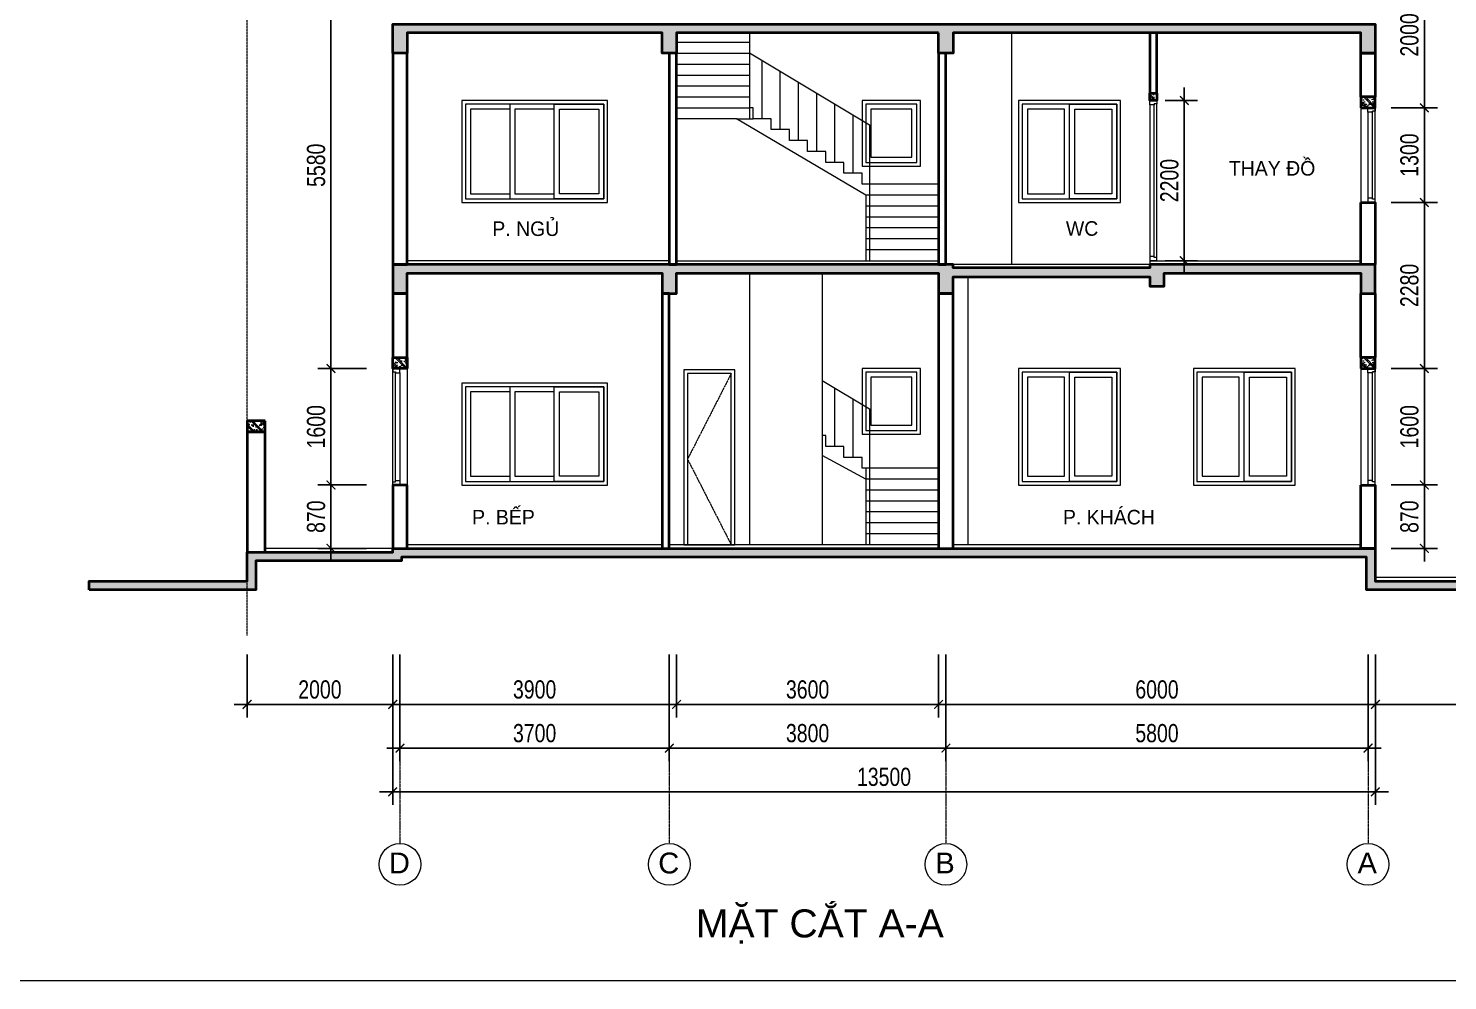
# Model space of a CAD drawing. Header units: millimetres. Extents: x 33748 to 451939, y -263262 to 62681.
# Drawn here: x 401991 to 421489, y -83068 to -69993 of the extents above; entities that cross this region are included whole.
import ezdxf
from ezdxf.enums import TextEntityAlignment as Align

# ---------------------------------------------------------------- set-up
doc = ezdxf.new("R2010")
doc.units = ezdxf.units.MM
doc.header["$PDMODE"] = 98
for name, pattern in [('CENTER', [50.8, 31.75, -6.35, 6.35, -6.35]), ('HIDDEN', [0.375, 0.25, -0.125]), ('HIDDEN2', [0.1875, 0.125, -0.0625])]:
    doc.linetypes.add(name, pattern=pattern)
doc.layers.get('Defpoints').update_dxf_attribs({"color": 202, "lineweight": 13})
for name, color, linetype, lineweight in [('-CENTER', 143, 'CENTER', 13), ('-CONCRETE', 1, 'Continuous', 35), ('-DOOR', 137, 'Continuous', 9), ('-FURNITURE', 46, 'Continuous', 9), ('-HATCH', 8, 'Continuous', 5), ('-KH', 143, 'Continuous', 13), ('-LINE1', 7, 'Continuous', 18), ('-LINE2', 252, 'Continuous', 9), ('-RANH GIOI KHU DAT', 12, 'CENTER', 18), ('-TEXT', 7, 'Continuous', 15), ('-WALL', 4, 'Continuous', 35)]:
    doc.layers.add(name, color=color, linetype=linetype, lineweight=lineweight)
doc.layers.add('12. NET DIM', color=9, linetype='Continuous')
doc.layers.add('TEXT25', color=2, linetype='Continuous')
doc.styles.add('1', font='arial.ttf')
doc.styles.add('AVANH', font='', dxfattribs={"width": 0.8})
doc.styles.add('kieuchuDim', font='arial.ttf', dxfattribs={"width": 0.75})
doc.styles.add('SVN_AVO_thuong', font='')
doc.styles.get('AVANH').set_extended_font_data('.VnAvantH')
doc.styles.get('SVN_AVO_thuong').set_extended_font_data('SVN-Avo')
doc.dimstyles.new('C_100A3', dxfattribs={"dimscale": 100, "dimtxt": 2.5, "dimasz": 1.2, "dimexe": 1.8, "dimexo": 0, "dimgap": 0.75, "dimtad": 1, "dimdec": 0, "dimzin": 0, "dimdsep": 46, "dimtxsty": 'AVANH', "dimblk": 'ARCHTICK', "dimcen": 0, "dimdle": 1.8, "dimclrd": 256, "dimclre": 256, "dimclrt": 7, "dimadec": 0, "dimazin": 0, "dimtfac": 0.0001, "dimtdec": 0, "dimtix": 1, "dimtmove": 2, "dimatfit": 3, "dimldrblk": 'ARCHTICK', "dimfxl": 1.8, "dimtolj": 1, "dimtzin": 0, "dimarcsym": 0})

# ---------------------------------------------------------------- blocks, each defined once
blk = doc.blocks.new('_ARCHTICK')
at = {"const_width": 0.15}
blk.add_lwpolyline([(-0.5, -0.5), (0.5, 0.5)], dxfattribs=at)
blk = doc.blocks.new('*D623')
at = {"layer": '12. NET DIM', "lineweight": -2, "transparency": 16777216}
for p, q in [((404996, -78591), (404996, -79456)), ((406996, -78591), (406996, -79456)), ((404816, -79276), (407176, -79276))]:
    blk.add_line(p, q, dxfattribs=at)
at = {"layer": 'Defpoints', "color": 0, "transparency": 16777216}
for p in [(404996, -78591), (406996, -78591), (406996, -79276)]:
    blk.add_point(p, dxfattribs=at)
at = {"layer": '12. NET DIM', "lineweight": -2, "transparency": 16777216, "xscale": 120, "yscale": 120, "zscale": 120, "rotation": 180}
blk.add_blockref('_ARCHTICK', (404996, -79276), dxfattribs=at)
at = {"layer": '12. NET DIM', "lineweight": -2, "transparency": 16777216, "xscale": 120, "yscale": 120, "zscale": 120}
blk.add_blockref('_ARCHTICK', (406996, -79276), dxfattribs=at)
at = {"layer": '12. NET DIM', "color": 7, "transparency": 16777216, "insert": (405996, -79072), "char_height": 250, "attachment_point": 5, "style": 'AVANH'}
blk.add_mtext('\\A1;2000', dxfattribs=at)
blk = doc.blocks.new('*D624')
at = {"layer": '12. NET DIM', "lineweight": -2, "transparency": 16777216}
for p, q in [((406996, -78591), (406996, -79456)), ((410896, -78591), (410896, -79456)), ((406816, -79276), (411076, -79276))]:
    blk.add_line(p, q, dxfattribs=at)
at = {"layer": 'Defpoints', "color": 0, "transparency": 16777216}
for p in [(406996, -78591), (410896, -78591), (410896, -79276)]:
    blk.add_point(p, dxfattribs=at)
at = {"layer": '12. NET DIM', "lineweight": -2, "transparency": 16777216, "xscale": 120, "yscale": 120, "zscale": 120, "rotation": 180}
blk.add_blockref('_ARCHTICK', (406996, -79276), dxfattribs=at)
at = {"layer": '12. NET DIM', "lineweight": -2, "transparency": 16777216, "xscale": 120, "yscale": 120, "zscale": 120}
blk.add_blockref('_ARCHTICK', (410896, -79276), dxfattribs=at)
at = {"layer": '12. NET DIM', "color": 7, "transparency": 16777216, "insert": (408946, -79072), "char_height": 250, "attachment_point": 5, "style": 'AVANH'}
blk.add_mtext('\\A1;3900', dxfattribs=at)
blk = doc.blocks.new('*D625')
at = {"layer": '12. NET DIM', "lineweight": -2, "transparency": 16777216}
for p, q in [((410896, -78591), (410896, -79456)), ((414496, -78591), (414496, -79456)), ((410716, -79276), (414676, -79276))]:
    blk.add_line(p, q, dxfattribs=at)
at = {"layer": 'Defpoints', "color": 0, "transparency": 16777216}
for p in [(410896, -78591), (414496, -78591), (414496, -79276)]:
    blk.add_point(p, dxfattribs=at)
at = {"layer": '12. NET DIM', "lineweight": -2, "transparency": 16777216, "xscale": 120, "yscale": 120, "zscale": 120, "rotation": 180}
blk.add_blockref('_ARCHTICK', (410896, -79276), dxfattribs=at)
at = {"layer": '12. NET DIM', "lineweight": -2, "transparency": 16777216, "xscale": 120, "yscale": 120, "zscale": 120}
blk.add_blockref('_ARCHTICK', (414496, -79276), dxfattribs=at)
at = {"layer": '12. NET DIM', "color": 7, "transparency": 16777216, "insert": (412696, -79072), "char_height": 250, "attachment_point": 5, "style": 'AVANH'}
blk.add_mtext('\\A1;3600', dxfattribs=at)
blk = doc.blocks.new('*D626')
at = {"layer": '12. NET DIM', "lineweight": -2, "transparency": 16777216}
for p, q in [((414496, -78591), (414496, -79456)), ((420496, -78591), (420496, -79456)), ((414316, -79276), (420676, -79276))]:
    blk.add_line(p, q, dxfattribs=at)
at = {"layer": 'Defpoints', "color": 0, "transparency": 16777216}
for p in [(414496, -78591), (420496, -78591), (420496, -79276)]:
    blk.add_point(p, dxfattribs=at)
at = {"layer": '12. NET DIM', "lineweight": -2, "transparency": 16777216, "xscale": 120, "yscale": 120, "zscale": 120, "rotation": 180}
blk.add_blockref('_ARCHTICK', (414496, -79276), dxfattribs=at)
at = {"layer": '12. NET DIM', "lineweight": -2, "transparency": 16777216, "xscale": 120, "yscale": 120, "zscale": 120}
blk.add_blockref('_ARCHTICK', (420496, -79276), dxfattribs=at)
at = {"layer": '12. NET DIM', "color": 7, "transparency": 16777216, "insert": (417496, -79072), "char_height": 250, "attachment_point": 5, "style": 'AVANH'}
blk.add_mtext('\\A1;6000', dxfattribs=at)
blk = doc.blocks.new('*D627')
at = {"layer": '12. NET DIM', "lineweight": -2, "transparency": 16777216}
for p, q in [((414596, -78591), (414596, -80056)), ((420396, -78591), (420396, -80056)), ((420576, -79876), (414416, -79876))]:
    blk.add_line(p, q, dxfattribs=at)
at = {"layer": 'Defpoints', "color": 0, "transparency": 16777216}
for p in [(414596, -78591), (420396, -78591), (414596, -79876)]:
    blk.add_point(p, dxfattribs=at)
at = {"layer": '12. NET DIM', "lineweight": -2, "transparency": 16777216, "xscale": 120, "yscale": 120, "zscale": 120, "rotation": 180}
blk.add_blockref('_ARCHTICK', (414596, -79876), dxfattribs=at)
at = {"layer": '12. NET DIM', "lineweight": -2, "transparency": 16777216, "xscale": 120, "yscale": 120, "zscale": 120}
blk.add_blockref('_ARCHTICK', (420396, -79876), dxfattribs=at)
at = {"layer": '12. NET DIM', "color": 7, "transparency": 16777216, "insert": (417496, -79672), "char_height": 250, "attachment_point": 5, "style": 'AVANH'}
blk.add_mtext('\\A1;5800', dxfattribs=at)
blk = doc.blocks.new('*D628')
at = {"layer": '12. NET DIM', "lineweight": -2, "transparency": 16777216}
for p, q in [((410796, -78591), (410796, -80056)), ((414596, -78591), (414596, -80056)), ((414776, -79876), (410616, -79876))]:
    blk.add_line(p, q, dxfattribs=at)
at = {"layer": 'Defpoints', "color": 0, "transparency": 16777216}
for p in [(410796, -78591), (414596, -78591), (410796, -79876)]:
    blk.add_point(p, dxfattribs=at)
at = {"layer": '12. NET DIM', "lineweight": -2, "transparency": 16777216, "xscale": 120, "yscale": 120, "zscale": 120, "rotation": 180}
blk.add_blockref('_ARCHTICK', (410796, -79876), dxfattribs=at)
at = {"layer": '12. NET DIM', "lineweight": -2, "transparency": 16777216, "xscale": 120, "yscale": 120, "zscale": 120}
blk.add_blockref('_ARCHTICK', (414596, -79876), dxfattribs=at)
at = {"layer": '12. NET DIM', "color": 7, "transparency": 16777216, "insert": (412696, -79672), "char_height": 250, "attachment_point": 5, "style": 'AVANH'}
blk.add_mtext('\\A1;3800', dxfattribs=at)
blk = doc.blocks.new('*D629')
at = {"layer": '12. NET DIM', "lineweight": -2, "transparency": 16777216}
for p, q in [((407096, -78591), (407096, -80056)), ((410796, -78591), (410796, -80056)), ((410976, -79876), (406916, -79876))]:
    blk.add_line(p, q, dxfattribs=at)
at = {"layer": 'Defpoints', "color": 0, "transparency": 16777216}
for p in [(407096, -78591), (410796, -78591), (407096, -79876)]:
    blk.add_point(p, dxfattribs=at)
at = {"layer": '12. NET DIM', "lineweight": -2, "transparency": 16777216, "xscale": 120, "yscale": 120, "zscale": 120, "rotation": 180}
blk.add_blockref('_ARCHTICK', (407096, -79876), dxfattribs=at)
at = {"layer": '12. NET DIM', "lineweight": -2, "transparency": 16777216, "xscale": 120, "yscale": 120, "zscale": 120}
blk.add_blockref('_ARCHTICK', (410796, -79876), dxfattribs=at)
at = {"layer": '12. NET DIM', "color": 7, "transparency": 16777216, "insert": (408946, -79672), "char_height": 250, "attachment_point": 5, "style": 'AVANH'}
blk.add_mtext('\\A1;3700', dxfattribs=at)
blk = doc.blocks.new('*D630')
at = {"layer": '12. NET DIM', "lineweight": -2, "transparency": 16777216}
for p, q in [((420496, -78591), (420496, -79456)), ((424996, -78591), (424996, -79456)), ((420316, -79276), (425176, -79276))]:
    blk.add_line(p, q, dxfattribs=at)
at = {"layer": 'Defpoints', "color": 0, "transparency": 16777216}
for p in [(420496, -78591), (424996, -78591), (424996, -79276)]:
    blk.add_point(p, dxfattribs=at)
at = {"layer": '12. NET DIM', "lineweight": -2, "transparency": 16777216, "xscale": 120, "yscale": 120, "zscale": 120, "rotation": 180}
blk.add_blockref('_ARCHTICK', (420496, -79276), dxfattribs=at)
at = {"layer": '12. NET DIM', "lineweight": -2, "transparency": 16777216, "xscale": 120, "yscale": 120, "zscale": 120}
blk.add_blockref('_ARCHTICK', (424996, -79276), dxfattribs=at)
at = {"layer": '12. NET DIM', "color": 7, "transparency": 16777216, "insert": (422746, -79072), "char_height": 250, "attachment_point": 5, "style": 'AVANH'}
blk.add_mtext('\\A1;4500', dxfattribs=at)
blk = doc.blocks.new('*D631')
at = {"layer": '12. NET DIM', "lineweight": -2, "transparency": 16777216}
for p, q in [((406996, -78591), (406996, -80656)), ((420496, -78591), (420496, -80656)), ((406816, -80476), (420676, -80476))]:
    blk.add_line(p, q, dxfattribs=at)
at = {"layer": 'Defpoints', "color": 0, "transparency": 16777216}
for p in [(406996, -78591), (420496, -78591), (420496, -80476)]:
    blk.add_point(p, dxfattribs=at)
at = {"layer": '12. NET DIM', "lineweight": -2, "transparency": 16777216, "xscale": 120, "yscale": 120, "zscale": 120, "rotation": 180}
blk.add_blockref('_ARCHTICK', (406996, -80476), dxfattribs=at)
at = {"layer": '12. NET DIM', "lineweight": -2, "transparency": 16777216, "xscale": 120, "yscale": 120, "zscale": 120}
blk.add_blockref('_ARCHTICK', (420496, -80476), dxfattribs=at)
at = {"layer": '12. NET DIM', "color": 7, "transparency": 16777216, "insert": (413746, -80272), "char_height": 250, "attachment_point": 5, "style": 'AVANH'}
blk.add_mtext('\\A1;13500', dxfattribs=at)
blk = doc.blocks.new('*U632')
at = {"ltscale": 200}
for points in [[(0, 100), (0, 0)], [(45, 100), (1555, 100)], [(45, 60), (1555, 60)], [(1540, 0), (60, 0)], [(1600, 100), (1600, 0)]]:
    blk.add_lwpolyline(points, dxfattribs=at)
for points in [[(0, 100), (45, 100), (45, 60), (60, 60), (60, 0), (0, 0)], [(1600, 100), (1555, 100), (1555, 60), (1540, 60), (1540, 0), (1600, 0)]]:
    blk.add_lwpolyline(points, close=True, dxfattribs=at)
blk = doc.blocks.new('*U633')
at = {"ltscale": 200}
for points in [[(0, 100), (0, 0)], [(45, 100), (1255, 100)], [(45, 60), (1255, 60)], [(1240, 0), (60, 0)], [(1300, 100), (1300, 0)]]:
    blk.add_lwpolyline(points, dxfattribs=at)
for points in [[(0, 100), (45, 100), (45, 60), (60, 60), (60, 0), (0, 0)], [(1300, 100), (1255, 100), (1255, 60), (1240, 60), (1240, 0), (1300, 0)]]:
    blk.add_lwpolyline(points, close=True, dxfattribs=at)
blk = doc.blocks.new('*U563')
at = {"ltscale": 200}
for points in [[(0, 100), (0, 0)], [(45, 100), (2155, 100)], [(45, 60), (2155, 60)], [(2140, 0), (60, 0)], [(2200, 100), (2200, 0)]]:
    blk.add_lwpolyline(points, dxfattribs=at)
for points in [[(0, 100), (45, 100), (45, 60), (60, 60), (60, 0), (0, 0)], [(2200, 100), (2155, 100), (2155, 60), (2140, 60), (2140, 0), (2200, 0)]]:
    blk.add_lwpolyline(points, close=True, dxfattribs=at)
blk = doc.blocks.new('*D635')
at = {"layer": '12. NET DIM', "lineweight": -2, "transparency": 16777216}
for p, q in [((406148, -77313), (406148, -76083)), ((406636, -76263), (405968, -76263)), ((406636, -77133), (405968, -77133))]:
    blk.add_line(p, q, dxfattribs=at)
at = {"layer": 'Defpoints', "color": 0, "transparency": 16777216}
for p in [(406148, -76263), (406636, -76263), (406636, -77133)]:
    blk.add_point(p, dxfattribs=at)
at = {"layer": '12. NET DIM', "lineweight": -2, "transparency": 16777216, "xscale": 120, "yscale": 120, "zscale": 120}
for p, rotation in [((406148, -76263), 90), ((406148, -77133), 270)]:
    blk.add_blockref('_ARCHTICK', p, dxfattribs=dict(at, rotation=rotation))
at = {"layer": '12. NET DIM', "color": 7, "transparency": 16777216, "insert": (405944, -76698), "char_height": 250, "attachment_point": 5, "rotation": 90, "style": 'AVANH'}
blk.add_mtext('\\A1;870', dxfattribs=at)
blk = doc.blocks.new('*D636')
at = {"layer": '12. NET DIM', "lineweight": -2, "transparency": 16777216}
for p, q in [((406636, -74663), (405968, -74663)), ((406148, -76443), (406148, -74483)), ((406636, -76263), (405968, -76263))]:
    blk.add_line(p, q, dxfattribs=at)
at = {"layer": 'Defpoints', "color": 0, "transparency": 16777216}
for p in [(406148, -74663), (406636, -74663), (406636, -76263)]:
    blk.add_point(p, dxfattribs=at)
at = {"layer": '12. NET DIM', "lineweight": -2, "transparency": 16777216, "xscale": 120, "yscale": 120, "zscale": 120}
for p, rotation in [((406148, -74663), 90), ((406148, -76263), 270)]:
    blk.add_blockref('_ARCHTICK', p, dxfattribs=dict(at, rotation=rotation))
at = {"layer": '12. NET DIM', "color": 7, "transparency": 16777216, "insert": (405944, -75463), "char_height": 250, "attachment_point": 5, "rotation": 90, "style": 'AVANH'}
blk.add_mtext('\\A1;1600', dxfattribs=at)
blk = doc.blocks.new('*D637')
at = {"layer": '12. NET DIM', "lineweight": -2, "transparency": 16777216}
for p, q in [((406148, -74843), (406148, -68903)), ((406636, -69083), (405968, -69083)), ((406636, -74663), (405968, -74663))]:
    blk.add_line(p, q, dxfattribs=at)
at = {"layer": 'Defpoints', "color": 0, "transparency": 16777216}
for p in [(406148, -69083), (406636, -69083), (406636, -74663)]:
    blk.add_point(p, dxfattribs=at)
at = {"layer": '12. NET DIM', "lineweight": -2, "transparency": 16777216, "xscale": 120, "yscale": 120, "zscale": 120}
for p, rotation in [((406148, -69083), 90), ((406148, -74663), 270)]:
    blk.add_blockref('_ARCHTICK', p, dxfattribs=dict(at, rotation=rotation))
at = {"layer": '12. NET DIM', "color": 7, "transparency": 16777216, "insert": (405944, -71873), "char_height": 250, "attachment_point": 5, "rotation": 90, "style": 'AVANH'}
blk.add_mtext('\\A1;5580', dxfattribs=at)
blk = doc.blocks.new('*D640')
at = {"layer": '12. NET DIM', "lineweight": -2, "transparency": 16777216}
for p, q in [((421169, -77313), (421169, -76083)), ((420712, -76263), (421349, -76263)), ((420713, -77133), (421349, -77133))]:
    blk.add_line(p, q, dxfattribs=at)
at = {"layer": 'Defpoints', "color": 0, "transparency": 16777216}
for p in [(420712, -76263), (421169, -76263), (420713, -77133)]:
    blk.add_point(p, dxfattribs=at)
at = {"layer": '12. NET DIM', "lineweight": -2, "transparency": 16777216, "xscale": 120, "yscale": 120, "zscale": 120}
for p, rotation in [((421169, -76263), 90), ((421169, -77133), 270)]:
    blk.add_blockref('_ARCHTICK', p, dxfattribs=dict(at, rotation=rotation))
at = {"layer": '12. NET DIM', "color": 7, "transparency": 16777216, "insert": (420965, -76698), "char_height": 250, "attachment_point": 5, "rotation": 90, "style": 'AVANH'}
blk.add_mtext('\\A1;870', dxfattribs=at)
blk = doc.blocks.new('*D641')
at = {"layer": '12. NET DIM', "lineweight": -2, "transparency": 16777216}
for p, q in [((420713, -74663), (421349, -74663)), ((421169, -76443), (421169, -74483)), ((420712, -76263), (421349, -76263))]:
    blk.add_line(p, q, dxfattribs=at)
at = {"layer": 'Defpoints', "color": 0, "transparency": 16777216}
for p in [(420713, -74663), (421169, -74663), (420712, -76263)]:
    blk.add_point(p, dxfattribs=at)
at = {"layer": '12. NET DIM', "lineweight": -2, "transparency": 16777216, "xscale": 120, "yscale": 120, "zscale": 120}
for p, rotation in [((421169, -74663), 90), ((421169, -76263), 270)]:
    blk.add_blockref('_ARCHTICK', p, dxfattribs=dict(at, rotation=rotation))
at = {"layer": '12. NET DIM', "color": 7, "transparency": 16777216, "insert": (420965, -75463), "char_height": 250, "attachment_point": 5, "rotation": 90, "style": 'AVANH'}
blk.add_mtext('\\A1;1600', dxfattribs=at)
blk = doc.blocks.new('*D642')
at = {"layer": '12. NET DIM', "lineweight": -2, "transparency": 16777216}
for p, q in [((421169, -74843), (421169, -72203)), ((420713, -72383), (421349, -72383)), ((420713, -74663), (421349, -74663))]:
    blk.add_line(p, q, dxfattribs=at)
at = {"layer": 'Defpoints', "color": 0, "transparency": 16777216}
for p in [(420713, -72383), (421169, -72383), (420713, -74663)]:
    blk.add_point(p, dxfattribs=at)
at = {"layer": '12. NET DIM', "lineweight": -2, "transparency": 16777216, "xscale": 120, "yscale": 120, "zscale": 120}
for p, rotation in [((421169, -72383), 90), ((421169, -74663), 270)]:
    blk.add_blockref('_ARCHTICK', p, dxfattribs=dict(at, rotation=rotation))
at = {"layer": '12. NET DIM', "color": 7, "transparency": 16777216, "insert": (420965, -73523), "char_height": 250, "attachment_point": 5, "rotation": 90, "style": 'AVANH'}
blk.add_mtext('\\A1;2280', dxfattribs=at)
blk = doc.blocks.new('*D643')
at = {"layer": '12. NET DIM', "lineweight": -2, "transparency": 16777216}
for p, q in [((421169, -72563), (421169, -70903)), ((420713, -71083), (421349, -71083)), ((420713, -72383), (421349, -72383))]:
    blk.add_line(p, q, dxfattribs=at)
at = {"layer": 'Defpoints', "color": 0, "transparency": 16777216}
for p in [(420713, -71083), (421169, -71083), (420713, -72383)]:
    blk.add_point(p, dxfattribs=at)
at = {"layer": '12. NET DIM', "lineweight": -2, "transparency": 16777216, "xscale": 120, "yscale": 120, "zscale": 120}
for p, rotation in [((421169, -71083), 90), ((421169, -72383), 270)]:
    blk.add_blockref('_ARCHTICK', p, dxfattribs=dict(at, rotation=rotation))
at = {"layer": '12. NET DIM', "color": 7, "transparency": 16777216, "insert": (420965, -71733), "char_height": 250, "attachment_point": 5, "rotation": 90, "style": 'AVANH'}
blk.add_mtext('\\A1;1300', dxfattribs=at)
blk = doc.blocks.new('*D644')
at = {"layer": '12. NET DIM', "lineweight": -2, "transparency": 16777216}
for p, q in [((421169, -71263), (421169, -68903)), ((420713, -69083), (421349, -69083)), ((420713, -71083), (421349, -71083))]:
    blk.add_line(p, q, dxfattribs=at)
at = {"layer": 'Defpoints', "color": 0, "transparency": 16777216}
for p in [(420713, -69083), (421169, -69083), (420713, -71083)]:
    blk.add_point(p, dxfattribs=at)
at = {"layer": '12. NET DIM', "lineweight": -2, "transparency": 16777216, "xscale": 120, "yscale": 120, "zscale": 120}
for p, rotation in [((421169, -69083), 90), ((421169, -71083), 270)]:
    blk.add_blockref('_ARCHTICK', p, dxfattribs=dict(at, rotation=rotation))
at = {"layer": '12. NET DIM', "color": 7, "transparency": 16777216, "insert": (420965, -70083), "char_height": 250, "attachment_point": 5, "rotation": 90, "style": 'AVANH'}
blk.add_mtext('\\A1;2000', dxfattribs=at)
blk = doc.blocks.new('*D646')
at = {"layer": '12. NET DIM', "lineweight": -2, "transparency": 16777216}
for p, q in [((417871, -73363), (417871, -70803)), ((417610, -70983), (418051, -70983)), ((417610, -73183), (418051, -73183))]:
    blk.add_line(p, q, dxfattribs=at)
at = {"layer": 'Defpoints', "color": 0, "transparency": 16777216}
for p in [(417610, -70983), (417871, -70983), (417610, -73183)]:
    blk.add_point(p, dxfattribs=at)
at = {"layer": '12. NET DIM', "lineweight": -2, "transparency": 16777216, "xscale": 120, "yscale": 120, "zscale": 120}
for p, rotation in [((417871, -70983), 90), ((417871, -73183), 270)]:
    blk.add_blockref('_ARCHTICK', p, dxfattribs=dict(at, rotation=rotation))
at = {"layer": '12. NET DIM', "color": 7, "transparency": 16777216, "insert": (417667, -72083), "char_height": 250, "attachment_point": 5, "rotation": 90, "style": 'AVANH'}
blk.add_mtext('\\A1;2200', dxfattribs=at)

msp = doc.modelspace()

# ---------------------------------------------------------------- hatches: boundary and pattern name
at = {"layer": '-HATCH'}
h = msp.add_hatch(dxfattribs=at)
h.set_pattern_fill('CHAU-02', color=256, scale=20, pattern_type=2)
h.set_pattern_definition([(50, (0, 100), (143.452037, -12.550427), [15, -165]), (355, (0, 100), (-27.750267, 150.438427), [12, -132]), (100.4514, (11.95, 98.95), (115.701876, 137.88791), [12.74804, -140.22842]), (46.1842, (0, 140), (213.44821, -33.1038), [22.5, -247.5]), (96.6356, (17.79, 137.24), (186.93254, 194.82357), [19.12206, -210.3426]), (351.1842, (0, 140), (186.93239, 194.82372), [18, -198]), (21, (20, 130), (119.38141, -80.523778), [15, -165]), (226, (20, 130), (134.376424, -73.10796), [12, -132]), (71.4514, (29.95, 123.29), (168.044526, 64.5061), [12.74804, -140.22842]), (67.5, (0, 100), (-31.1832367, 58.8748924), [0, -130.4, 0, -134, 0, -132.5]), (4.5, (0, 100), (56.670185, 76.020638), [0, -76.4, 0, -127.4, 0, -50.5]), (327.5, (-44.6, 100), (106.764487, -4.5109743), [0, -50, 0, -156, 0, -207]), (317.5, (-64.6, 100), (116.637234, 20.020996), [0, -65, 0, -103.6, 0, -147]), (315, (0, 100), (60.104076, 60.104076), []), (315, (0, 124.5), (60.104076, 60.104076), [])])
h.paths.add_polyline_path([(406595.3, -66983.3), (406595.3, -66883.3), (406395.2, -66883.3), (406395.2, -67103.3), (406995.2, -67103.3), (406995.2, -67383.3), (407195.2, -67383.3), (407195.2, -67103.3), (410695.5, -67103.3), (410695.5, -67383.3), (410895.5, -67383.3), (410895.5, -67103.3), (414495.5, -67103.3), (414495.5, -67383.3), (414695.5, -67383.3), (414695.5, -67103.3), (420295.5, -67103.3), (420295.5, -67383.3), (420495.5, -67383.3), (420495.5, -67103.3), (421095.5, -67103.3), (421095.5, -66883.3), (420895.5, -66883.3), (420895.5, -66983.3)])
h.paths.add_polyline_path([(414495.9, -70053.3), (410895.9, -70053.3), (410895.9, -70333.3), (410695.9, -70333.3), (410695.9, -70053.3), (407195.5, -70053.3), (407195.5, -70333.3), (406995.5, -70333.3), (406995.5, -69933.3), (410895.9, -69933.3), (414495.9, -69933.3), (420495.5, -69933.3), (420495.5, -70333.3), (420295.5, -70333.3), (420295.5, -70053.3), (414695.9, -70053.3), (414695.9, -70333.3), (414495.9, -70333.3)])
h.paths.add_polyline_path([(406995.5, -73233.3), (406995.5, -73633.3), (407195.5, -73633.3), (407195.5, -73353.3), (410695.9, -73353.3), (410695.9, -73633.3), (410895.9, -73633.3), (410895.9, -73353.3), (414495.9, -73353.3), (414495.9, -73633.3), (414695.9, -73633.3), (414695.9, -73403.3), (417395.9, -73403.3), (417395.9, -73533.3), (417595.9, -73533.3), (417595.9, -73353.3), (420295.5, -73353.3), (420295.5, -73633.3), (420495.5, -73633.3), (420495.5, -73233.3), (417395.9, -73233.3), (417395.9, -73283.3), (414695.9, -73283.3), (414695.9, -73233.3)])
h.paths.add_polyline_path([(402826.5, -77703.3), (402826.5, -77583.3), (404995.5, -77583.3), (404995.5, -77183.3), (406995.5, -77183.3), (406995.5, -77133.3), (420495.5, -77133.3), (420495.5, -77583.3), (424995.5, -77583.3), (424995.5, -77733.3), (425871.9, -77733.3), (425871.9, -77853.3), (424875.5, -77853.3), (424875.5, -77703.3), (420375.5, -77703.3), (420375.5, -77253.3), (407115.5, -77253.3), (407115.5, -77303.3), (405115.5, -77303.3), (405115.5, -77703.3)])
h = msp.add_hatch(dxfattribs=at)
h.set_pattern_fill('CHAU-02', color=256, scale=20, pattern_type=2)
h.set_pattern_definition([(50, (-736.86, -105854.35), (143.452037, -12.550427), [15, -165]), (355, (-736.86, -105854.35), (-27.750267, 150.438427), [12, -132]), (100.4514, (-724.9, -105855.4), (115.701876, 137.88791), [12.74804, -140.22842]), (46.1842, (-736.86, -105814.35), (213.44821, -33.1038), [22.5, -247.5]), (96.6356, (-719.07, -105817.1), (186.93254, 194.82357), [19.12206, -210.3426]), (351.1842, (-736.86, -105814.35), (186.93239, 194.82372), [18, -198]), (21, (-716.86, -105824.35), (119.38141, -80.523778), [15, -165]), (226, (-716.86, -105824.35), (134.376424, -73.10796), [12, -132]), (71.4514, (-706.91, -105831.06), (168.044526, 64.5061), [12.74804, -140.22842]), (67.5, (-736.86, -105854.35), (-31.1832367, 58.8748924), [0, -130.4, 0, -134, 0, -132.5]), (4.5, (-736.86, -105854.35), (56.670185, 76.020638), [0, -76.4, 0, -127.4, 0, -50.5]), (327.5, (-781.46, -105854.35), (106.764487, -4.5109743), [0, -50, 0, -156, 0, -207]), (317.5, (-801.46, -105854.35), (116.637234, 20.020996), [0, -65, 0, -103.6, 0, -147]), (315, (-736.86, -105854.35), (60.104076, 60.104076), []), (315, (-736.86, -105829.85), (60.104076, 60.104076), [])])
h.paths.add_polyline_path([(417395.9, -70883.3), (417495.9, -70883.3), (417495.9, -70983.3), (417395.9, -70983.3)])
h = msp.add_hatch(dxfattribs=at)
h.set_pattern_fill('CHAU-02', color=256, scale=20, pattern_type=2)
h.set_pattern_definition([(50, (101158.43, -40135.83), (143.452037, -12.550427), [15, -165]), (355, (101158.43, -40135.83), (-27.75027, 150.43843), [12, -132]), (100.4514, (101170.39, -40136.88), (115.701876, 137.88791), [12.74804, -140.22842]), (46.1842, (101158.43, -40095.83), (213.44821, -33.1038), [22.5, -247.5]), (96.6356, (101176.22, -40098.59), (186.93254, 194.82357), [19.12206, -210.3426]), (351.1842, (101158.43, -40095.83), (186.93239, 194.82372), [18, -198]), (21, (101178.43, -40105.83), (119.38141, -80.52378), [15, -165]), (226, (101178.43, -40105.83), (134.376424, -73.10796), [12, -132]), (71.4514, (101188.38, -40112.54), (168.044526, 64.5061), [12.74804, -140.22842]), (67.5, (101158.43, -40135.83), (-31.183237, 58.874892), [0, -130.4, 0, -134, 0, -132.5]), (4.5, (101158.43, -40135.83), (56.670185, 76.020638), [0, -76.4, 0, -127.4, 0, -50.5]), (327.5, (101113.83, -40135.83), (106.764487, -4.510974), [0, -50, 0, -156, 0, -207]), (317.5, (101093.83, -40135.83), (116.637234, 20.020996), [0, -65, 0, -103.6, 0, -147]), (315, (101158.43, -40135.83), (60.104076, 60.104076), []), (315, (101158.43, -40111.33), (60.104076, 60.104076), [])])
h.paths.add_polyline_path([(420495.5, -70933.3), (420295.5, -70933.3), (420295.5, -71083.3), (420495.5, -71083.3)])
h = msp.add_hatch(dxfattribs=at)
h.set_pattern_fill('CHAU-02', color=256, scale=20, pattern_type=2)
h.set_pattern_definition([(50, (99870.44, -43715.83), (143.452037, -12.550427), [15, -165]), (355, (99870.44, -43715.83), (-27.75027, 150.43843), [12, -132]), (100.4514, (99882.4, -43716.88), (115.701876, 137.88791), [12.74804, -140.22842]), (46.1842, (99870.44, -43675.83), (213.44821, -33.1038), [22.5, -247.5]), (96.6356, (99888.23, -43678.59), (186.93254, 194.82357), [19.12206, -210.3426]), (351.1842, (99870.44, -43675.83), (186.93239, 194.82372), [18, -198]), (21, (99890.44, -43685.83), (119.38141, -80.52378), [15, -165]), (226, (99890.44, -43685.83), (134.376424, -73.10796), [12, -132]), (71.4514, (99900.39, -43692.54), (168.044526, 64.5061), [12.74804, -140.22842]), (67.5, (99870.44, -43715.83), (-31.183237, 58.874892), [0, -130.4, 0, -134, 0, -132.5]), (4.5, (99870.44, -43715.83), (56.670185, 76.020638), [0, -76.4, 0, -127.4, 0, -50.5]), (327.5, (99825.84, -43715.83), (106.764487, -4.510974), [0, -50, 0, -156, 0, -207]), (317.5, (99805.84, -43715.83), (116.637234, 20.020996), [0, -65, 0, -103.6, 0, -147]), (315, (99870.44, -43715.83), (60.104076, 60.104076), []), (315, (99870.44, -43691.33), (60.104076, 60.104076), [])])
h.paths.add_polyline_path([(406995.5, -74513.3), (407195.5, -74513.3), (407195.5, -74663.3), (406995.5, -74663.3)])
h = msp.add_hatch(dxfattribs=at)
h.set_pattern_fill('CHAU-02', color=256, scale=20, pattern_type=2)
h.set_pattern_definition([(50, (101158.43, -43715.83), (143.452037, -12.550427), [15, -165]), (355, (101158.43, -43715.83), (-27.75027, 150.43843), [12, -132]), (100.4514, (101170.39, -43716.88), (115.701876, 137.88791), [12.74804, -140.22842]), (46.1842, (101158.43, -43675.83), (213.44821, -33.1038), [22.5, -247.5]), (96.6356, (101176.22, -43678.59), (186.93254, 194.82357), [19.12206, -210.3426]), (351.1842, (101158.43, -43675.83), (186.93239, 194.82372), [18, -198]), (21, (101178.43, -43685.83), (119.38141, -80.52378), [15, -165]), (226, (101178.43, -43685.83), (134.376424, -73.10796), [12, -132]), (71.4514, (101188.38, -43692.54), (168.044526, 64.5061), [12.74804, -140.22842]), (67.5, (101158.43, -43715.83), (-31.183237, 58.874892), [0, -130.4, 0, -134, 0, -132.5]), (4.5, (101158.43, -43715.83), (56.670185, 76.020638), [0, -76.4, 0, -127.4, 0, -50.5]), (327.5, (101113.83, -43715.83), (106.764487, -4.510974), [0, -50, 0, -156, 0, -207]), (317.5, (101093.83, -43715.83), (116.637234, 20.020996), [0, -65, 0, -103.6, 0, -147]), (315, (101158.43, -43715.83), (60.104076, 60.104076), []), (315, (101158.43, -43691.33), (60.104076, 60.104076), [])])
h.paths.add_polyline_path([(420495.5, -74513.3), (420295.5, -74513.3), (420295.5, -74663.3), (420495.5, -74663.3)])
h = msp.add_hatch(dxfattribs=at)
h.set_pattern_fill('CHAU-02', color=256, scale=20, pattern_type=2)
h.set_pattern_definition([(50, (131998.17, -110307.97), (143.452037, -12.550427), [15, -165]), (355, (131998.17, -110307.97), (-27.75027, 150.43843), [12, -132]), (100.4514, (132010.13, -110309.02), (115.701876, 137.88791), [12.74804, -140.22842]), (46.1842, (131998.17, -110267.97), (213.44821, -33.1038), [22.5, -247.5]), (96.6356, (132015.96, -110270.73), (186.93254, 194.82357), [19.12206, -210.3426]), (351.1842, (131998.17, -110267.97), (186.93239, 194.82372), [18, -198]), (21, (132018.17, -110277.97), (119.38141, -80.52378), [15, -165]), (226, (132018.17, -110277.97), (134.376424, -73.10796), [12, -132]), (71.4514, (132028.12, -110284.68), (168.044526, 64.5061), [12.74804, -140.22842]), (67.5, (131998.175, -110307.97), (-31.183237, 58.874892), [0, -130.4, 0, -134, 0, -132.5]), (4.5, (131998.175, -110307.97), (56.670185, 76.020638), [0, -76.4, 0, -127.4, 0, -50.5]), (327.5, (131953.575, -110307.97), (106.764487, -4.510974), [0, -50, 0, -156, 0, -207]), (317.5, (131933.575, -110307.97), (116.637234, 20.020996), [0, -65, 0, -103.6, 0, -147]), (315, (131998.175, -110307.97), (60.104076, 60.104076), []), (315, (131998.175, -110283.47), (60.104076, 60.104076), [])])
h.paths.add_polyline_path([(404995.5, -75383.3), (405245.5, -75383.3), (405245.5, -75533.3), (404995.5, -75533.3)])

# ---------------------------------------------------------------- linework, layer by layer
at = {"layer": '-CENTER', "ltscale": 0.1}
for p, q in [((407095.5, -79390.2), (407095.5, -81186)), ((410795.9, -79390.8), (410795.9, -81186.6)), ((414595.9, -79390.8), (414595.9, -81186.6)), ((420395.5, -79390.8), (420395.5, -81186.6))]:
    msp.add_line(p, q, dxfattribs=at)
at = {"layer": '-CONCRETE'}
for points in [[(414495.9, -70053.3), (410895.9, -70053.3), (410895.9, -70333.3), (410695.9, -70333.3), (410695.9, -70053.3), (407195.5, -70053.3), (407195.5, -70333.3), (406995.5, -70333.3), (406995.5, -69933.3), (410895.9, -69933.3), (414495.9, -69933.3), (420495.5, -69933.3), (420495.5, -70333.3), (420295.5, -70333.3), (420295.5, -70053.3), (414695.9, -70053.3), (414695.9, -70333.3), (414495.9, -70333.3)], [(417395.9, -70883.3), (417495.9, -70883.3), (417495.9, -70983.3), (417395.9, -70983.3)], [(420295.5, -71083.3), (420495.5, -71083.3), (420495.5, -70933.3), (420295.5, -70933.3)], [(406995.5, -73233.3), (406995.5, -73633.3), (407195.5, -73633.3), (407195.5, -73353.3), (410695.9, -73353.3), (410695.9, -73633.3), (410895.9, -73633.3), (410895.9, -73353.3), (414495.9, -73353.3), (414495.9, -73633.3), (414695.9, -73633.3), (414695.9, -73403.3), (417395.9, -73403.3), (417395.9, -73533.3), (417595.9, -73533.3), (417595.9, -73353.3), (420295.5, -73353.3), (420295.5, -73633.3), (420495.5, -73633.3), (420495.5, -73233.3), (417395.9, -73233.3), (417395.9, -73283.3), (414695.9, -73283.3), (414695.9, -73233.3)], [(407195.5, -74663.3), (406995.5, -74663.3), (406995.5, -74513.3), (407195.5, -74513.3)], [(420295.5, -74663.3), (420495.5, -74663.3), (420495.5, -74513.3), (420295.5, -74513.3)], [(405245.5, -75383.3), (404995.5, -75383.3), (404995.5, -75533.3), (405245.5, -75533.3)], [(402826.5, -77703.3), (402826.5, -77583.3), (404995.5, -77583.3), (404995.5, -77183.3), (406995.5, -77183.3), (406995.5, -77133.3), (420495.5, -77133.3), (420495.5, -77583.3), (424995.5, -77583.3), (424995.5, -77733.3), (425871.9, -77733.3), (425871.9, -77853.3), (424875.5, -77853.3), (424875.5, -77703.3), (420375.5, -77703.3), (420375.5, -77253.3), (407115.5, -77253.3), (407115.5, -77303.3), (405115.5, -77303.3), (405115.5, -77703.3)]]:
    msp.add_lwpolyline(points, close=True, dxfattribs=at)
at = {"layer": '-DOOR', "lineweight": 9}
for points in [[(409945.7, -70983.3), (407945.7, -70983.3), (407945.7, -72383.3), (409945.7, -72383.3)], [(409895.7, -71033.3), (407995.7, -71033.3), (407995.7, -72333.3), (409895.7, -72333.3)], [(409895.7, -72333.3), (409215.7, -72333.3), (409215.7, -71033.3), (409895.7, -71033.3)], [(409825.7, -72263.3), (409285.7, -72263.3), (409285.7, -71103.3), (409825.7, -71103.3)], [(414245.9, -70983.3), (413445.9, -70983.3), (413445.9, -71883.3), (414245.9, -71883.3)], [(414195.9, -71033.3), (413495.9, -71033.3), (413495.9, -71833.3), (414195.9, -71833.3)], [(414125.9, -71103.3), (413565.9, -71103.3), (413565.9, -71763.3), (414125.9, -71763.3)], [(414245.9, -74663.3), (413445.9, -74663.3), (413445.9, -75563.3), (414245.9, -75563.3)], [(409945.7, -74863.3), (407945.7, -74863.3), (407945.7, -76263.3), (409945.7, -76263.3)], [(414195.9, -74713.3), (413495.9, -74713.3), (413495.9, -75513.3), (414195.9, -75513.3)], [(414125.9, -74783.3), (413565.9, -74783.3), (413565.9, -75443.3), (414125.9, -75443.3)], [(409895.7, -74913.3), (407995.7, -74913.3), (407995.7, -76213.3), (409895.7, -76213.3)], [(409895.7, -76213.3), (409215.7, -76213.3), (409215.7, -74913.3), (409895.7, -74913.3)], [(409825.7, -76143.3), (409285.7, -76143.3), (409285.7, -74983.3), (409825.7, -74983.3)]]:
    msp.add_lwpolyline(points, close=True, dxfattribs=at)
for points in [[(408605.7, -71033.3), (407995.7, -71033.3), (407995.7, -72333.3), (408605.7, -72333.3)], [(408605.7, -71103.3), (408065.7, -71103.3), (408065.7, -72263.3), (408605.7, -72263.3)], [(409215.7, -71033.3), (408605.7, -71033.3), (408605.7, -72333.3), (409215.7, -72333.3)], [(409215.7, -71103.3), (408675.7, -71103.3), (408675.7, -72263.3), (409215.7, -72263.3)], [(408605.7, -74913.3), (407995.7, -74913.3), (407995.7, -76213.3), (408605.7, -76213.3)], [(408605.7, -74983.3), (408065.7, -74983.3), (408065.7, -76143.3), (408605.7, -76143.3)], [(409215.7, -74913.3), (408605.7, -74913.3), (408605.7, -76213.3), (409215.7, -76213.3)], [(409215.7, -74983.3), (408675.7, -74983.3), (408675.7, -76143.3), (409215.7, -76143.3)]]:
    msp.add_lwpolyline(points, dxfattribs=at)
at = {"layer": '-DOOR'}
for points in [[(416995.5, -70983.3), (415595.5, -70983.3), (415595.5, -72383.3), (416995.5, -72383.3)], [(416945.5, -71033.3), (415645.5, -71033.3), (415645.5, -72333.3), (416945.5, -72333.3)], [(415645.5, -72333.3), (416295.5, -72333.3), (416295.5, -71033.3), (415645.5, -71033.3)], [(415715.5, -72263.3), (416225.5, -72263.3), (416225.5, -71103.3), (415715.5, -71103.3)], [(416945.5, -72333.3), (416295.5, -72333.3), (416295.5, -71033.3), (416945.5, -71033.3)], [(416875.5, -72263.3), (416365.5, -72263.3), (416365.5, -71103.3), (416875.5, -71103.3)], [(420295.6, -72383.3), (420494.9, -72383.3), (420494.9, -71083.3), (420295.6, -71083.3)], [(407195.5, -76263.3), (406996.2, -76263.3), (406996.2, -74663.3), (407195.5, -74663.3)], [(416995.5, -74663.3), (415595.5, -74663.3), (415595.5, -76263.3), (416995.5, -76263.3)], [(419395.5, -74663.3), (417995.5, -74663.3), (417995.5, -76263.3), (419395.5, -76263.3)], [(420295.6, -76263.3), (420494.9, -76263.3), (420494.9, -74663.3), (420295.6, -74663.3)], [(410995.9, -77083.3), (411695.9, -77083.3), (411695.9, -74683.3), (410995.9, -74683.3)], [(411045.9, -77083.3), (411645.9, -77083.3), (411645.9, -74733.3), (411045.9, -74733.3)], [(416945.5, -74713.3), (415645.5, -74713.3), (415645.5, -76213.3), (416945.5, -76213.3)], [(415645.5, -76213.3), (416295.5, -76213.3), (416295.5, -74713.3), (415645.5, -74713.3)], [(415715.5, -76143.3), (416225.5, -76143.3), (416225.5, -74783.3), (415715.5, -74783.3)], [(416945.5, -76213.3), (416295.5, -76213.3), (416295.5, -74713.3), (416945.5, -74713.3)], [(416875.5, -76143.3), (416365.5, -76143.3), (416365.5, -74783.3), (416875.5, -74783.3)], [(419345.5, -74713.3), (418045.5, -74713.3), (418045.5, -76213.3), (419345.5, -76213.3)], [(418045.5, -76213.3), (418695.5, -76213.3), (418695.5, -74713.3), (418045.5, -74713.3)], [(418115.5, -76143.3), (418625.5, -76143.3), (418625.5, -74783.3), (418115.5, -74783.3)], [(419345.5, -76213.3), (418695.5, -76213.3), (418695.5, -74713.3), (419345.5, -74713.3)], [(419275.5, -76143.3), (418765.5, -76143.3), (418765.5, -74783.3), (419275.5, -74783.3)]]:
    msp.add_lwpolyline(points, close=True, dxfattribs=at)
at = {"layer": '-FURNITURE'}
for points in [[(411895.9, -70328.3), (413545.9, -71318.3), (413545.9, -73183.3)], [(412070.9, -71233.3), (412070.9, -70433.3)], [(412320.9, -71383.3), (412320.9, -70583.3)], [(412570.9, -71533.3), (412570.9, -70733.3)], [(412820.9, -71683.3), (412820.9, -70883.3)], [(413070.9, -71833.3), (413070.9, -71033.3)], [(413320.9, -71983.3), (413320.9, -71183.3)], [(412895.9, -74828.3), (413545.9, -75218.3), (413545.9, -77083.3)], [(413070.9, -75733.3), (413070.9, -74933.3)], [(413320.9, -75883.3), (413320.9, -75083.3)]]:
    msp.add_lwpolyline(points, dxfattribs=at)
at = {"layer": '-HATCH', "ltscale": 3}
msp.add_lwpolyline([(412895.9, -73353.3), (412895.9, -77083.3)], dxfattribs=at)
at = {"layer": '-HATCH', "linetype": 'HIDDEN2', "ltscale": 3}
msp.add_lwpolyline([(411645.9, -74733.3), (411045.9, -75908.3), (411645.9, -77083.3)], dxfattribs=at)
at = {"layer": '-KH'}
for centre in [(407095.5, -81472.4), (410795.9, -81472.9), (414595.9, -81472.9), (420395.5, -81472.9)]:
    msp.add_circle(centre, 286.3, dxfattribs=at)
at = {"layer": '-LINE1'}
for points in [[(410895.9, -70183.3), (411895.9, -70183.3), (411895.9, -70333.3)], [(411895.9, -70053.3), (411895.9, -70183.3)], [(410895.9, -70333.3), (411895.9, -70333.3), (411895.9, -70483.3)], [(410895.9, -70483.3), (411895.9, -70483.3), (411895.9, -70633.3)], [(410895.9, -70633.3), (411895.9, -70633.3), (411895.9, -70783.3)], [(410895.9, -70783.3), (411895.9, -70783.3), (411895.9, -70933.3)], [(410895.9, -70933.3), (411895.9, -70933.3), (411895.9, -71083.3)], [(410895.9, -71083.3), (411895.9, -71083.3), (411895.9, -71233.3)], [(414495.9, -72133.3), (413445.9, -72133.3), (413445.9, -71983.3), (413195.9, -71983.3), (413195.9, -71833.3), (412945.9, -71833.3), (412945.9, -71683.3), (412695.9, -71683.3), (412695.9, -71533.3), (412445.9, -71533.3), (412445.9, -71383.3), (412195.9, -71383.3), (412195.9, -71233.3), (411945.9, -71233.3), (411945.9, -71083.3), (411895.9, -71083.3)], [(413495.9, -72283.3), (411720.9, -71233.3), (410895.9, -71233.3)], [(411720.9, -71233.3), (411945.9, -71233.3)], [(414495.9, -72283.3), (413495.9, -72283.3), (413495.9, -72433.3)], [(414495.9, -72433.3), (413495.9, -72433.3), (413495.9, -72583.3)], [(414495.9, -72583.3), (413495.9, -72583.3), (413495.9, -72733.3)], [(414495.9, -72733.3), (413495.9, -72733.3), (413495.9, -72883.3)], [(414495.9, -72883.3), (413495.9, -72883.3), (413495.9, -73033.3)], [(414495.9, -73033.3), (413495.9, -73033.3), (413495.9, -73183.3)], [(410795.9, -73183.3), (407195.5, -73183.3)], [(410895.9, -73183.3), (414495.9, -73183.3)], [(417395.9, -73233.3), (414695.9, -73233.3)], [(417395.9, -73183.3), (420295.6, -73183.6)], [(417395.9, -73183.3), (417395.9, -73233.3)], [(411895.9, -73353.3), (411895.9, -77083.3)], [(413495.9, -76033.3), (413445.9, -76033.3), (413445.9, -75883.3), (413195.9, -75883.3), (413195.9, -75733.3), (412945.9, -75733.3), (412945.9, -75583.3), (412895.9, -75583.3)], [(413495.9, -76183.3), (412895.9, -75856.1)], [(414495.9, -76033.3), (413495.9, -76033.3), (413495.9, -76183.3)], [(414495.9, -76183.3), (413495.9, -76183.3), (413495.9, -76333.3)], [(414495.9, -76333.3), (413495.9, -76333.3), (413495.9, -76483.3)], [(414495.9, -76483.3), (413495.9, -76483.3), (413495.9, -76633.3)], [(414495.9, -76633.3), (413495.9, -76633.3), (413495.9, -76783.3)], [(414495.9, -76783.3), (413495.9, -76783.3), (413495.9, -76933.3)], [(414495.9, -76933.3), (413495.9, -76933.3), (413495.9, -77083.3)], [(406995.5, -77133.3), (405245.5, -77133.3)], [(410695.9, -77083.3), (407195.5, -77083.6)], [(414495.9, -77083.3), (410795.9, -77083.3)], [(420295.6, -77083.9), (414695.9, -77083.9)], [(424745.5, -77533.3), (420495.5, -77533.3)]]:
    msp.add_lwpolyline(points, dxfattribs=at)
at = {"layer": '-LINE2'}
for points in [[(415495.9, -70053.3), (415495.9, -73233.3)], [(414895.9, -73393.4), (414895.9, -77083.9)]]:
    msp.add_lwpolyline(points, dxfattribs=at)
at = {"layer": '-RANH GIOI KHU DAT', "linetype": 'HIDDEN', "ltscale": 10}
msp.add_lwpolyline([(404995.5, -78331.4), (404995.5, -62052.8)], dxfattribs=at)
at = {"layer": '-WALL'}
for p, q in [((417495.9, -70053.3), (417395.9, -70053.3)), ((406995.5, -74513.3), (407195.5, -74513.3))]:
    msp.add_line(p, q, dxfattribs=at)
for points in [[(417395.9, -70883.3), (417495.9, -70883.3), (417495.9, -70053.3), (417395.9, -70053.3)], [(407195.5, -70333.3), (406995.5, -70333.3), (406995.5, -73233.3), (407195.5, -73233.3)], [(410895.9, -70333.3), (410795.9, -70333.3), (410795.9, -73233.3), (410895.9, -73233.3)], [(414595.9, -70333.3), (414495.9, -70333.3), (414495.9, -73233.3), (414595.9, -73233.3)], [(420295.5, -70333.3), (420495.5, -70333.3), (420495.5, -70933.3), (420295.5, -70933.3)], [(420295.6, -72383.3), (420495.6, -72383.3), (420495.5, -73233.3), (420295.5, -73233.3)], [(407195.5, -73633.3), (406995.5, -73633.3), (406995.5, -74513.3), (407195.5, -74513.3)], [(410795.9, -73633.3), (410695.9, -73633.3), (410695.9, -77133.3), (410795.9, -77133.3)], [(414695.9, -73633.3), (414495.9, -73633.3), (414495.9, -77133.3), (414695.9, -77133.3)], [(420295.5, -73633.3), (420495.5, -73633.3), (420495.5, -74513.3), (420295.5, -74513.3)], [(405245.5, -75533.3), (404995.5, -75533.3), (404995.5, -77183.3), (405245.5, -77183.3)], [(407195.5, -76263.3), (406995.5, -76263.3), (406995.5, -77133.3), (407195.5, -77133.3)], [(420295.6, -76263.3), (420495.6, -76263.3), (420495.5, -77133.3), (420295.5, -77133.3)]]:
    msp.add_lwpolyline(points, close=True, dxfattribs=at)
at = {"layer": 'Defpoints'}
msp.add_lwpolyline([(399947.2, -83068.4), (431447.2, -83068.4), (431447.2, -60793.4), (399947.2, -60793.4)], close=True, dxfattribs=at)

# ---------------------------------------------------------------- block references
at = {"layer": '-DOOR', "xscale": -1, "rotation": 270}
for name, p in [('*U563', (417395.9, -73183.3)), ('*U633', (420394.9, -72383.3)), ('*U632', (420394.9, -76263.3))]:
    msp.add_blockref(name, p, dxfattribs=at)
at = {"layer": '-DOOR', "rotation": 90.00000000000001}
msp.add_blockref('*U632', (407096.2, -76263.3), dxfattribs=at)

# ---------------------------------------------------------------- texts
at = {"layer": '-TEXT', "color": 2, "style": '1'}
for s, p in [('C', (410788.3, -81453.7)), ('D', (407088, -81453.1)), ('B', (414584.3, -81453.6)), ('A', (420384.5, -81453.6))]:
    msp.add_text(s, height=286.3, dxfattribs=at).set_placement(p, align=Align.MIDDLE_CENTER)
at = {"layer": '-TEXT', "color": 4, "style": 'kieuchuDim'}
msp.add_text('MẶT CẮT A-A', height=385, dxfattribs=at).set_placement((412864.8, -82475.5), align=Align.CENTER)
at = {"layer": 'TEXT25', "style": 'SVN_AVO_thuong'}
for s, p in [('THAY ĐỒ', (418482.7, -72014.5)), ('P. NGỦ', (408363.8, -72843.7)), ('WC', (416244.4, -72840.9)), ('P. BẾP', (408086.5, -76804.6)), ('P. KHÁCH', (416203.7, -76804.6))]:
    msp.add_text(s, height=200, rotation=0, dxfattribs=at).set_placement(p)

# ---------------------------------------------------------------- dimensions: what is measured, and where the dimension line sits
at = {"layer": '12. NET DIM'}
for base, p1, p2, angle, picture, middle in [((406147.9, -69083.3), (406635.9, -74663.3), (406635.9, -69083.3), 90, '*D637', (405943.6, -71873.3)), ((421169.2, -69083.3), (420712.6, -71083.3), (420712.6, -69083.3), 90, '*D644', (420964.9, -70083.3)), ((417870.9, -70983.3), (417609.8, -73183.3), (417609.8, -70983.3), 90, '*D646', (417666.6, -72083.3)), ((421169.2, -71083.3), (420712.6, -72383.3), (420712.6, -71083.3), 90, '*D643', (420964.9, -71733.3)), ((421169.2, -72383.3), (420712.6, -74663.3), (420712.6, -72383.3), 90, '*D642', (420964.9, -73523.3)), ((406147.9, -74663.3), (406635.9, -76263.3), (406635.9, -74663.3), 90, '*D636', (405943.6, -75463.3)), ((421169.2, -74663.3), (420712, -76263.3), (420712.6, -74663.3), 90, '*D641', (420964.9, -75463.3)), ((406147.9, -76263.3), (406635.9, -77133.3), (406635.9, -76263.3), 90, '*D635', (405943.6, -76698.3)), ((421169.2, -76263.3), (420712.6, -77133.3), (420712, -76263.3), 90, '*D640', (420964.9, -76698.3)), ((406995.5, -79276.4), (404995.5, -78590.6), (406995.5, -78590.6), 180, '*D623', (405995.5, -79072.1)), ((410895.9, -79276.4), (406995.5, -78590.6), (410895.9, -78590.6), 180, '*D624', (408945.7, -79072.1)), ((420495.5, -80476.4), (406995.5, -78590.6), (420495.5, -78590.6), 180, '*D631', (413745.5, -80272.1)), ((407095.5, -79876.4), (410795.9, -78590.6), (407095.5, -78590.6), 180, '*D629', (408945.7, -79672.1)), ((410795.9, -79876.4), (414595.9, -78590.6), (410795.9, -78590.6), 180, '*D628', (412695.9, -79672.1)), ((414495.9, -79276.4), (410895.9, -78590.6), (414495.9, -78590.6), 180, '*D625', (412695.9, -79072.1)), ((420495.5, -79276.4), (414495.9, -78590.6), (420495.5, -78590.6), 180, '*D626', (417495.7, -79072.1)), ((414595.9, -79876.4), (420395.5, -78590.6), (414595.9, -78590.6), 180, '*D627', (417495.7, -79672.1)), ((424995.5, -79276.4), (420495.5, -78590.6), (424995.5, -78590.6), 180, '*D630', (422745.5, -79072.1))]:
    dim = msp.add_linear_dim(base=base, p1=p1, p2=p2, angle=angle, dimstyle='C_100A3', dxfattribs=at)
    dim.commit()
    dim.dimension.update_dxf_attribs({"geometry": picture, "text_midpoint": middle})

doc.saveas('drawing.dxf')
